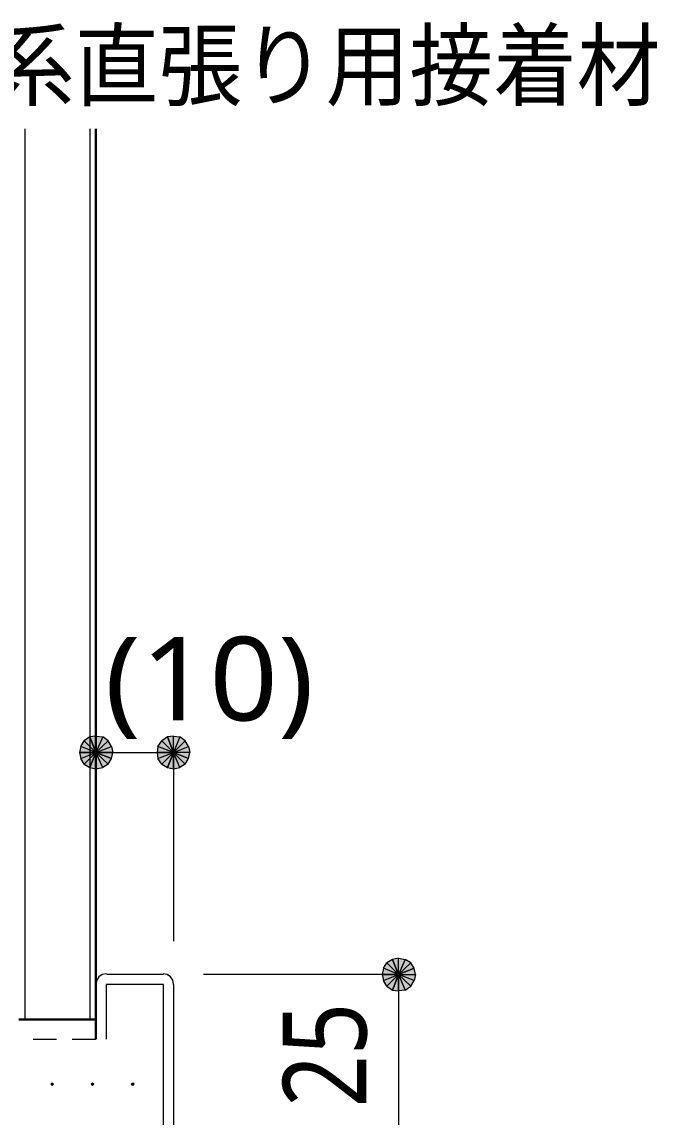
# Model space of a CAD drawing. Header units: millimetres. Extents: x 0 to 420, y 0 to 297.
# Drawn here: x 351.48 to 371.21, y 224.33 to 258.38 of the extents above; entities that cross this region are included whole.
import ezdxf
from ezdxf.enums import TextEntityAlignment as Align

# ---------------------------------------------------------------- set-up
doc = ezdxf.new("R2010")
doc.units = ezdxf.units.MM
doc.styles.add('kst32b', font='NotoSansJP-Variable.ttf')

msp = doc.modelspace()

# ---------------------------------------------------------------- hatches: boundary and pattern name
h = msp.add_hatch(color=7)
h.paths.add_polyline_path([(353.589, 236.156), (353.42, 236.029), (353.78, 235.67), (353.589, 236.156)])
h.paths.add_polyline_path([(353.42, 236.029), (353.78, 235.67), (353.314, 235.86), (353.42, 236.029)])
h.paths.add_polyline_path([(353.78, 235.67), (353.314, 235.86), (353.272, 235.67), (353.78, 235.67)])
h = msp.add_hatch(color=7)
h.paths.add_polyline_path([(354.161, 236.029), (353.991, 236.156), (353.78, 235.67), (354.161, 236.029)])
h.paths.add_polyline_path([(353.991, 236.156), (353.78, 235.67), (353.78, 236.178), (353.991, 236.156)])
h.paths.add_polyline_path([(353.78, 235.67), (353.78, 236.178), (353.589, 236.156), (353.78, 235.67)])
h = msp.add_hatch(color=7)
h.paths.add_polyline_path([(354.266, 235.479), (354.309, 235.67), (353.78, 235.67), (354.266, 235.479)])
h.paths.add_polyline_path([(354.309, 235.67), (353.78, 235.67), (354.266, 235.86), (354.309, 235.67)])
h.paths.add_polyline_path([(353.78, 235.67), (354.266, 235.86), (354.161, 236.029), (353.78, 235.67)])
h = msp.add_hatch(color=7)
h.paths.add_polyline_path([(356.002, 236.156), (355.833, 236.029), (356.193, 235.67), (356.002, 236.156)])
h.paths.add_polyline_path([(355.833, 236.029), (356.193, 235.67), (355.706, 235.86), (355.833, 236.029)])
h.paths.add_polyline_path([(356.193, 235.67), (355.706, 235.86), (355.685, 235.67), (356.193, 235.67)])
h = msp.add_hatch(color=7)
h.paths.add_polyline_path([(356.553, 236.029), (356.383, 236.156), (356.193, 235.67), (356.553, 236.029)])
h.paths.add_polyline_path([(356.383, 236.156), (356.193, 235.67), (356.193, 236.178), (356.383, 236.156)])
h.paths.add_polyline_path([(356.193, 235.67), (356.193, 236.178), (356.002, 236.156), (356.193, 235.67)])
h = msp.add_hatch(color=7)
h.paths.add_polyline_path([(356.658, 235.479), (356.701, 235.67), (356.193, 235.67), (356.658, 235.479)])
h.paths.add_polyline_path([(356.701, 235.67), (356.193, 235.67), (356.658, 235.86), (356.701, 235.67)])
h.paths.add_polyline_path([(356.193, 235.67), (356.658, 235.86), (356.553, 236.029), (356.193, 235.67)])
h = msp.add_hatch(color=7)
h.paths.add_polyline_path([(353.272, 235.67), (353.314, 235.479), (353.78, 235.67), (353.272, 235.67)])
h.paths.add_polyline_path([(353.314, 235.479), (353.78, 235.67), (353.42, 235.31), (353.314, 235.479)])
h.paths.add_polyline_path([(353.78, 235.67), (353.42, 235.31), (353.589, 235.204), (353.78, 235.67)])
for points in [[(353.589, 235.204), (353.78, 235.162), (353.78, 235.67), (353.589, 235.204)], [(356.002, 235.204), (356.193, 235.162), (356.193, 235.67), (356.002, 235.204)], [(363.664, 228.96), (363.559, 229.129), (363.178, 228.769), (363.664, 228.96)], [(352.425, 225.404), (352.404, 225.383), (352.383, 225.362), (352.404, 225.34), (352.425, 225.319), (352.446, 225.34), (352.467, 225.362), (352.446, 225.383), (352.425, 225.404)], [(353.674, 225.404), (353.653, 225.383), (353.631, 225.362), (353.653, 225.34), (353.674, 225.319), (353.695, 225.34), (353.716, 225.362), (353.695, 225.383), (353.674, 225.404)], [(354.923, 225.404), (354.902, 225.383), (354.88, 225.362), (354.902, 225.34), (354.923, 225.319), (354.944, 225.34), (354.965, 225.362), (354.944, 225.383), (354.923, 225.404)]]:
    msp.add_hatch(color=7).paths.add_polyline_path(points)
h = msp.add_hatch(color=7)
h.paths.add_polyline_path([(353.78, 235.162), (353.991, 235.204), (353.78, 235.67), (353.78, 235.162)])
h.paths.add_polyline_path([(353.991, 235.204), (353.78, 235.67), (354.161, 235.31), (353.991, 235.204)])
h.paths.add_polyline_path([(353.78, 235.67), (354.161, 235.31), (354.266, 235.479), (353.78, 235.67)])
h = msp.add_hatch(color=7)
h.paths.add_polyline_path([(355.685, 235.67), (355.706, 235.479), (356.193, 235.67), (355.685, 235.67)])
h.paths.add_polyline_path([(355.706, 235.479), (356.193, 235.67), (355.833, 235.31), (355.706, 235.479)])
h.paths.add_polyline_path([(356.193, 235.67), (355.833, 235.31), (356.002, 235.204), (356.193, 235.67)])
h = msp.add_hatch(color=7)
h.paths.add_polyline_path([(356.193, 235.162), (356.383, 235.204), (356.193, 235.67), (356.193, 235.162)])
h.paths.add_polyline_path([(356.383, 235.204), (356.193, 235.67), (356.553, 235.31), (356.383, 235.204)])
h.paths.add_polyline_path([(356.193, 235.67), (356.553, 235.31), (356.658, 235.479), (356.193, 235.67)])
h = msp.add_hatch(color=7)
h.paths.add_polyline_path([(362.987, 229.235), (362.818, 229.129), (363.178, 228.769), (362.987, 229.235)])
h.paths.add_polyline_path([(362.818, 229.129), (363.178, 228.769), (362.712, 228.96), (362.818, 229.129)])
h.paths.add_polyline_path([(363.178, 228.769), (362.712, 228.96), (362.67, 228.769), (363.178, 228.769)])
h = msp.add_hatch(color=7)
h.paths.add_polyline_path([(363.559, 229.129), (363.389, 229.235), (363.178, 228.769), (363.559, 229.129)])
h.paths.add_polyline_path([(363.389, 229.235), (363.178, 228.769), (363.178, 229.277), (363.389, 229.235)])
h.paths.add_polyline_path([(363.178, 228.769), (363.178, 229.277), (362.987, 229.235), (363.178, 228.769)])
h = msp.add_hatch(color=7)
h.paths.add_polyline_path([(363.559, 228.409), (363.664, 228.579), (363.178, 228.769), (363.559, 228.409)])
h.paths.add_polyline_path([(363.664, 228.579), (363.178, 228.769), (363.707, 228.769), (363.664, 228.579)])
h.paths.add_polyline_path([(363.178, 228.769), (363.707, 228.769), (363.664, 228.96), (363.178, 228.769)])
h = msp.add_hatch(color=7)
h.paths.add_polyline_path([(362.67, 228.769), (362.712, 228.579), (363.178, 228.769), (362.67, 228.769)])
h.paths.add_polyline_path([(362.712, 228.579), (363.178, 228.769), (362.818, 228.409), (362.712, 228.579)])
h.paths.add_polyline_path([(363.178, 228.769), (362.818, 228.409), (362.987, 228.282), (363.178, 228.769)])
h = msp.add_hatch(color=7)
h.paths.add_polyline_path([(362.987, 228.282), (363.178, 228.261), (363.178, 228.769), (362.987, 228.282)])
h.paths.add_polyline_path([(363.178, 228.261), (363.178, 228.769), (363.389, 228.282), (363.178, 228.261)])
h.paths.add_polyline_path([(363.178, 228.769), (363.389, 228.282), (363.559, 228.409), (363.178, 228.769)])

# ---------------------------------------------------------------- linework, layer by layer
at = {"lineweight": 13}
for points in [[(351.578, 255.058), (351.578, 227.372)], [(353.589, 255.058), (353.589, 227.372)], [(353.78, 235.67), (356.193, 235.67), (356.193, 229.806)], [(354.108, 228.79), (353.98, 228.765), (353.876, 228.694), (353.805, 228.59), (353.78, 228.462)], [(356.193, 228.462), (356.167, 228.59), (356.097, 228.694), (355.992, 228.765), (355.865, 228.79)], [(353.78, 228.452), (353.78, 226.758)], [(354.097, 228.452), (354.097, 226.758)], [(355.875, 228.452), (354.097, 228.452)], [(355.875, 228.769), (354.118, 228.769)], [(355.875, 224.091), (355.875, 228.452)], [(356.193, 228.452), (356.193, 224.091)], [(363.178, 228.769), (357.124, 228.769)], [(363.178, 228.769), (363.178, 223.774), (363.178, 223.16)], [(351.832, 226.758), (352.552, 226.758)], [(353.039, 226.758), (353.78, 226.758)]]:
    msp.add_lwpolyline(points, dxfattribs=at)
at = {"lineweight": 30}
for points in [[(353.78, 255.058), (353.78, 226.758)], [(351.388, 227.372), (353.78, 227.372)]]:
    msp.add_lwpolyline(points, dxfattribs=at)
at = {"lineweight": 0}
for points in [[(353.42, 236.029), (353.78, 235.67), (353.314, 235.86)], [(353.589, 236.156), (353.42, 236.029), (353.78, 235.67)], [(353.78, 235.67), (353.78, 236.178), (353.589, 236.156)], [(353.991, 236.156), (353.78, 235.67), (353.78, 236.178)], [(354.161, 236.029), (353.991, 236.156), (353.78, 235.67)], [(353.78, 235.67), (354.266, 235.86), (354.161, 236.029)], [(355.833, 236.029), (356.193, 235.67), (355.706, 235.86)], [(356.002, 236.156), (355.833, 236.029), (356.193, 235.67)], [(356.193, 235.67), (356.193, 236.178), (356.002, 236.156)], [(356.383, 236.156), (356.193, 235.67), (356.193, 236.178)], [(356.553, 236.029), (356.383, 236.156), (356.193, 235.67)], [(356.193, 235.67), (356.658, 235.86), (356.553, 236.029)], [(353.78, 235.67), (353.314, 235.86), (353.272, 235.67)], [(353.272, 235.67), (353.314, 235.479), (353.78, 235.67)], [(353.314, 235.479), (353.78, 235.67), (353.42, 235.31)], [(353.78, 235.67), (353.42, 235.31), (353.589, 235.204)], [(353.589, 235.204), (353.78, 235.162), (353.78, 235.67)], [(354.309, 235.67), (353.78, 235.67), (354.266, 235.86)], [(353.78, 235.162), (353.991, 235.204), (353.78, 235.67)], [(353.991, 235.204), (353.78, 235.67), (354.161, 235.31)], [(353.78, 235.67), (354.161, 235.31), (354.266, 235.479)], [(354.266, 235.479), (354.309, 235.67), (353.78, 235.67)], [(356.193, 235.67), (355.706, 235.86), (355.685, 235.67)], [(355.685, 235.67), (355.706, 235.479), (356.193, 235.67)], [(355.706, 235.479), (356.193, 235.67), (355.833, 235.31)], [(356.193, 235.67), (355.833, 235.31), (356.002, 235.204)], [(356.002, 235.204), (356.193, 235.162), (356.193, 235.67)], [(356.701, 235.67), (356.193, 235.67), (356.658, 235.86)], [(356.193, 235.162), (356.383, 235.204), (356.193, 235.67)], [(356.383, 235.204), (356.193, 235.67), (356.553, 235.31)], [(356.193, 235.67), (356.553, 235.31), (356.658, 235.479)], [(356.658, 235.479), (356.701, 235.67), (356.193, 235.67)], [(362.818, 229.129), (363.178, 228.769), (362.712, 228.96)], [(362.987, 229.235), (362.818, 229.129), (363.178, 228.769)], [(363.178, 228.769), (363.178, 229.277), (362.987, 229.235)], [(363.389, 229.235), (363.178, 228.769), (363.178, 229.277)], [(363.559, 229.129), (363.389, 229.235), (363.178, 228.769)], [(363.664, 228.96), (363.559, 229.129), (363.178, 228.769)], [(363.178, 228.769), (362.712, 228.96), (362.67, 228.769)], [(363.178, 228.769), (363.707, 228.769), (363.664, 228.96)], [(362.67, 228.769), (362.712, 228.579), (363.178, 228.769)], [(362.712, 228.579), (363.178, 228.769), (362.818, 228.409)], [(363.178, 228.769), (362.818, 228.409), (362.987, 228.282)], [(362.987, 228.282), (363.178, 228.261), (363.178, 228.769)], [(363.178, 228.261), (363.178, 228.769), (363.389, 228.282)], [(363.178, 228.769), (363.389, 228.282), (363.559, 228.409)], [(363.559, 228.409), (363.664, 228.579), (363.178, 228.769)], [(363.664, 228.579), (363.178, 228.769), (363.707, 228.769)], [(352.425, 225.404), (352.404, 225.383), (352.383, 225.362), (352.404, 225.34), (352.425, 225.319), (352.446, 225.34), (352.467, 225.362), (352.446, 225.383)], [(353.674, 225.404), (353.653, 225.383), (353.631, 225.362), (353.653, 225.34), (353.674, 225.319), (353.695, 225.34), (353.716, 225.362), (353.695, 225.383)], [(354.923, 225.404), (354.902, 225.383), (354.88, 225.362), (354.902, 225.34), (354.923, 225.319), (354.944, 225.34), (354.965, 225.362), (354.944, 225.383)]]:
    msp.add_lwpolyline(points, close=True, dxfattribs=at)

# ---------------------------------------------------------------- texts
at = {"style": 'kst32b'}
for s, height, p, p2 in [('せっこう系直張り用接着材', 2.07913, (340.127, 255.99), (371.314, 255.99)), ('(10)', 2.5989, (354.055, 236.664), (360.552, 236.664)), ('25', 2.5989, (362.183, 224.642), (362.183, 227.89))]:
    msp.add_text(s, height=height, dxfattribs=at).set_placement(p, p2, align=Align.FIT)

doc.saveas('drawing.dxf')
